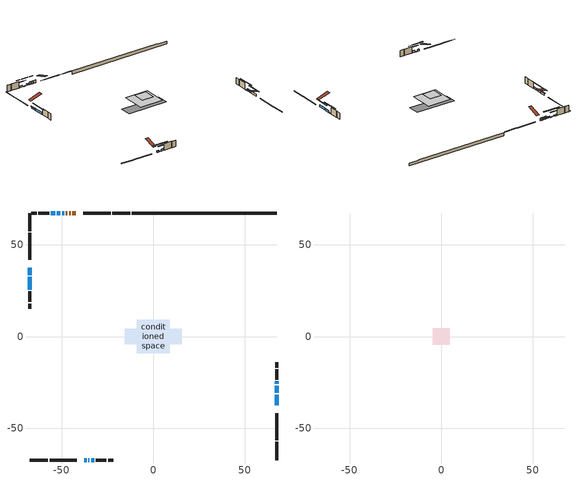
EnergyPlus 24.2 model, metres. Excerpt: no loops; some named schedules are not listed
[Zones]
conditioned space
 floor adiabatic (AdiabaticFloorConstruction): -9.03,-9.03 -9.03,9.03 9.03,9.03 9.03,-9.03 z3.36
 floor foundation (Slab1 construction): -15.5,-4.26 -15.5,4.26 15.5,4.26 15.5,-4.26 z-1.52
 wall outside (RimJoist1 construction): -12.53,67.44 -22.4,67.44 / -67.44,-67.44 -57.57,-67.44 / -67.44,67.44 -67.44,57.57 / 67.44,-67.44 67.44,-57.57 z0.92:1.22
 wall outside (RimJoist2 construction): -23.33,67.44 -38.15,67.44 / -56.64,-67.44 -41.82,-67.44 / -67.44,56.64 -67.44,41.82 / 67.44,-56.64 67.44,-41.82 z0.92:1.22
 wall outside (AdiabaticWallConstruction 1): -42.39,67.44 -44.11,67.44 / -45.04,67.44 -45.91,67.44 / -46.83,67.44 -47.7,67.44 z0.92:2.95
 wall outside (AdiabaticWallConstruction): 67.44,-37.58 67.44,-31.78 z0.92:2.69; 67.44,-30.85 67.44,-26.83 z0.92:2.14; -48.63,67.44 -49.78,67.44 / -37.58,-67.44 -36.43,-67.44 z0.92:1.97; -67.44,37.58 -67.44,33.43 z0.92:2.19; 67.44,-25.91 67.44,-24.57 / -50.71,67.44 -52.71,67.44 / -35.51,-67.44 -34.84,-67.44 z0.92:1.22; -53.63,67.44 -55.98,67.44 z0.92:1.99; -33.91,-67.44 -32.25,-67.44 z0.92:2.44; -67.44,32.5 -67.44,25.56 z0.92:2.51
 wall outside (Wall1 construction): -56.91,67.44 -62.69,67.44 / -31.32,-67.44 -25.54,-67.44 / -67.44,24.64 -67.44,18.86 / 67.44,-23.65 67.44,-17.87 z0.92:5.8
 wall outside (Wall2 construction): -63.61,67.44 -66.51,67.44 / -24.61,-67.44 -21.72,-67.44 / -67.44,17.93 -67.44,15.03 / 67.44,-16.94 67.44,-14.04 z0.92:5.8
 wall foundation (FoundationWall1 construction): -11.61,67.44,-1.52 -11.61,67.44,0.92 59.54,67.44,0.92 59.54,67.44,0.54 67.44,67.44,0.54 67.44,67.44,-1.52
 window (WindowConstruction): 67.44,-37.58 67.44,-31.78 z0.92:2.69
 window (WindowConstruction 4): 67.44,-30.85 67.44,-26.83 z0.92:2.14
 window (WindowConstruction 5): -48.63,67.44 -49.78,67.44 z0.92:1.97
 window (WindowConstruction 6): -37.58,-67.44 -36.43,-67.44 z0.92:1.97
 window (WindowConstruction 7): -67.44,37.58 -67.44,33.43 z0.92:2.18
 window (WindowConstruction 8): 67.44,-25.9 67.44,-24.57 z0.92:1.22
 window (WindowConstruction 9): -50.71,67.44 -52.7,67.44 z0.92:1.22
 window (WindowConstruction 10): -35.5,-67.44 -34.84,-67.44 z0.92:1.22
 window (WindowConstruction 1): -53.63,67.44 -55.98,67.44 z0.92:1.99
 window (WindowConstruction 2): -33.91,-67.44 -32.25,-67.44 z0.92:2.44
 window (WindowConstruction 3): -67.44,32.5 -67.44,25.56 z0.92:2.5
 door (Door): -42.39,67.44 -44.11,67.44 z0.92:2.95
 door (Door 1): -45.04,67.44 -45.91,67.44 z0.92:2.95
 door (Door 2): -46.83,67.44 -47.7,67.44 z0.92:2.95
 ceiling adiabatic (AdiabaticFloorConstruction): 9.03,-9.03 9.03,9.03 -9.03,9.03 -9.03,-9.03 z3.36
attic - vented
 floor to conditioned space (Floor1 construction Reversed): -4.64,-4.64 -4.64,4.64 4.64,4.64 4.64,-4.64 z5.8
 roof outside (Roof1 construction): -41.46,67.44,5.8 -41.46,58.4,8.81 -39.08,58.4,8.81 -39.08,67.44,5.8; -38.51,-67.44,5.8 -38.51,-58.4,8.81 -40.89,-58.4,8.81 -40.89,-67.44,5.8; -67.44,38.51,5.8 -58.4,38.51,8.81 -58.4,40.89,8.81 -67.44,40.89,5.8; 67.44,-38.51,5.8 58.4,-38.51,8.81 58.4,-40.89,8.81 67.44,-40.89,5.8
shading: 67.44,-28.83 67.44,-40.52 67.85,-40.52 67.85,-28.83 z5.63; 67.44,-26.63 67.44,-31.05 67.85,-31.05 67.85,-26.63 z2.34; -49.98,67.44 -48.43,67.44 -48.43,67.85 -49.98,67.85 z2.17; -36.23,-67.44 -37.78,-67.44 -37.78,-67.85 -36.23,-67.85 z2.17; -67.44,33.23 -67.44,37.78 -67.85,37.78 -67.85,33.23 z2.39; 67.44,-18.88 67.44,-31.6 67.85,-31.6 67.85,-18.88 z6.91; -58.39,67.44 -45.02,67.44 -45.02,67.85 -58.39,67.85 z6.91; -29.15,-67.44 -41.19,-67.44 -41.19,-67.85 -29.15,-67.85 z6.91; -58.92,67.44 -50.69,67.44 -50.69,67.85 -58.92,67.85 z4.93; -29.31,-67.44 -36.85,-67.44 -36.85,-67.85 -29.31,-67.85 z5.38; -67.44,22.62 -67.44,35.44 -67.85,35.44 -67.85,22.62 z5.45
[Building]
Building 1: Terrain=Suburbs
[Site:Location]
Toronto City Centre_ON: Latitude {deg}=43.63; Longitude {deg}=-79.39; Time Zone {hr}=-5; Elevation {m}=77; Keep Site Location Information=Yes
[Site:GroundTemperature:Shallow]
5.01852, 3.26908, 3.12898, 3.95918, 7.29196, 10.6092, 13.4851, 15.3069, 15.4617, 13.9799, 11.1774, 7.9619
[Site:WaterMainsTemperature]
Calculation Method=Schedule; Temperature Schedule=mains temperature schedule
[Material] Roughness=Rough; Thermal Absorptance=0.9
Name | Thickness {m} | Conductivity {W/m-K} | Density {kg/m3} | Specific Heat {J/kg-K} | Solar Absorptance | Visible Absorptance
asphalt or fiberglass shingles | 0.00635 | 0.162714 | 1121.4 | 1465.45 | 0.84 | 0.84
ceiling stud and cavity | 0.1397 | 0.117189 | 65.682 | 1177.47 | 0.7 | 0.7
concrete 4.0 in. | 0.1016 | 1.803125 | 2242.8 | 837.4 | 0.7 | 0.7
concrete 8.0 in. | 0.2032 | 1.803125 | 2242.8 | 837.4 | 0.7 | 0.7
door material | 0.04445 | 0.188738 | 512.64 | 1214.23 | 0.7 | 0.7
door material 1 | 0.04445 | 0.327969 | 512.64 | 1214.23 | 0.7 | 0.7
door material 2 | 0.04445 | 0.20624 | 512.64 | 1214.23 | 0.7 | 0.7
exterior vertical ins | 0.0219761 | 0.029427 | 32.04 | 1214.23 | 0.7 | 0.7
floor covering | 0.0127 | 0.0433444 | 54.468 | 1339.84 | 0.6 | 0.6
floor rigid ins; wall rigid ins | 0.512978 | 0.029427 | 32.04 | 1214.23 | 0.7 | 0.7
floor stud and cavity | 0.1397 | 1.75129 | 37.0049 | 1207.88 | 0.7 | 0.7
furniture material conditioned space 1 | 0.1524 | 0.115458 | 640.8 | 1214.23 | 0.6 | 0.6
gypsum board | 0.0127 | 0.160291 | 801 | 837.4 | 0.6 | 0.6
gypsum board 1 | 0.0127 | 0.160291 | 801 | 837.4 | 0.7 | 0.7
osb sheathing 0.5 in. | 0.0127 | 0.115458 | 512.64 | 1214.23 | 0.7 | 0.7
osb sheathing 0.75 in. | 0.01905 | 0.115458 | 512.64 | 1214.23 | 0.7 | 0.7
osb sheathing 2.0 in. | 0.0508 | 0.115458 | 512.64 | 1214.23 | 0.7 | 0.7
rim joist stud and cavity | 0.0508 | 0.0451784 | 125.044 | 1163.47 | 0.6 | 0.6
rim joist stud and cavity 1 | 0.0508 | 0.0484402 | 125.044 | 1163.47 | 0.6 | 0.6
slab rigid ins | 0.00388672 | 0.029427 | 32.04 | 1214.23 | 0.7 | 0.7
wall stud and cavity | 0.1397 | 0.0846727 | 139.0536 | 1170.24 | 0.7 | 0.7
wall stud and cavity 1 | 0.1397 | 0.085864 | 139.0536 | 1170.24 | 0.7 | 0.7
wall stud and cavity 2 | 0.0889 | 0.380278 | 52.3479 | 1209.89 | 0.7 | 0.7
wall stud and cavity 3 | 0.0889 | 0.391764 | 83.0341 | 1211.67 | 0.7 | 0.7
wood siding | 0.0254 | 0.102417 | 544.68 | 1172.36 | 0.4 | 0.4
wood siding 1; wood siding 2; wood siding 3 | 0.0254 | 0.102417 | 544.68 | 1172.36 | 0.7 | 0.7
[WindowMaterial:SimpleGlazingSystem]
Name | U-Factor {W/m2-K} | Solar Heat Gain Coefficient
WindowMaterial | 3.296079 | 0.7
WindowMaterial 1 | 3.30232 | 0.66
WindowMaterial 2 | 3.29835 | 0.69
WindowMaterial 3 | 3.30119 | 0.67
WindowMaterial 4 | 3.30005 | 0.67
WindowMaterial 5 | 2.909975 | 0.43
WindowMaterial 6 | 3.26144 | 0.43
WindowMaterial 7 | 5.984612 | 0.53
[Construction]
AdiabaticFloorConstruction: floor stud and cavity, floor rigid ins, osb sheathing 0.75 in., floor covering
AdiabaticWallConstruction: wood siding 2, wall rigid ins, wall stud and cavity 2, gypsum board
AdiabaticWallConstruction 1: wood siding 3, wall rigid ins, wall stud and cavity 2, gypsum board
Door: door material
Door 1: door material 1
Door 2: door material 2
Floor1 construction Reversed: gypsum board, ceiling stud and cavity
FoundationWall1 construction: concrete 8.0 in., gypsum board 1
furniture construction conditioned space 1: furniture material conditioned space 1
PartitionWallConstruction: gypsum board, wall stud and cavity 3, gypsum board
RimJoist1 construction: wood siding 1, osb sheathing 2.0 in., rim joist stud and cavity
RimJoist2 construction: wood siding 1, osb sheathing 2.0 in., rim joist stud and cavity 1
Roof1 construction: asphalt or fiberglass shingles
Slab1 construction: slab rigid ins, concrete 4.0 in.
Wall1 construction: wood siding, osb sheathing 0.5 in., wall stud and cavity, gypsum board
Wall2 construction: wood siding, osb sheathing 0.5 in., wall stud and cavity 1, gypsum board
WindowConstruction: WindowMaterial
WindowConstruction 1; WindowConstruction 5; WindowConstruction 6: WindowMaterial 1
WindowConstruction 10: WindowMaterial 7
WindowConstruction 2; WindowConstruction 3: WindowMaterial 2
WindowConstruction 4: WindowMaterial 3
WindowConstruction 7: WindowMaterial 4
WindowConstruction 8: WindowMaterial 5
WindowConstruction 9: WindowMaterial 6
[Zone] Multiplier=1; Part of Total Floor Area=Yes
Name | Volume {m3}
attic - vented | 42.0849
conditioned space | 1476
[Space]
Name | Zone | Volume {m3}
attic - vented 1 | attic - vented | 42.0849
conditioned space 1 | conditioned space | 1476
[ZoneInfiltration:EffectiveLeakageArea]
infil attic - vented 1: Zone or Space=attic - vented 1; Schedule=Always On Discrete; Effective Air Leakage Area {cm2}=3624; Stack Coefficient=0.000209454; Wind Coefficient=9.77832e-06
[ZoneMixing]
whole house fan mix: Zone or Space=attic - vented; Schedule=Always On Continuous; Design Flow Rate Calculation Method=Flow/Zone; Design Flow Rate {m3/s}=0; Source Zone or Space=conditioned space
[SurfaceProperty:ExposedFoundationPerimeter]
Slab1: Exposed Perimeter Calculation Method=TotalExposedPerimeter; Total Exposed Perimeter {m}=79.046
[InternalMass] Zone or ZoneList=conditioned space; Space or SpaceList=conditioned space 1
Name | Construction | Surface Area {m2}
furniture mass conditioned space 1 | furniture construction conditioned space 1 | 236.164
partition wall mass | PartitionWallConstruction | 590.41
[Lights]
interior lighting: Zone or ZoneList or Space or SpaceList=conditioned space 1; Schedule=interior lighting schedule; Design Level Calculation Method=LightingLevel; Lighting Level {W}=343.2; Return Air Fraction=0; Fraction Radiant=0.6; Fraction Visible=0.2; Fraction Replaceable=1
[People]
occupants: Zone or ZoneList or Space or SpaceList=conditioned space 1; Number of People Schedule=occupants schedule; Number of People Calculation Method=People; Number of People=3; Fraction Radiant=0.314171; Sensible Heat Fraction=0.56303; Activity Level Schedule=occupants activity schedule; Carbon Dioxide Generation Rate {m3/s-W}=0; Enable ASHRAE 55 Comfort Warnings=No; Mean Radiant Temperature Calculation Type=EnclosureAveraged
[ElectricEquipment] Zone or ZoneList or Space or SpaceList=conditioned space 1; Design Level Calculation Method=EquipmentLevel
Name | Schedule | Design Level {W} | Fraction Latent | Fraction Radiant | Fraction Lost
clothes dryer | clothes dryer schedule | 140.772 | 0.015 | 0.081 | 0.85
clothes washer | clothes washer schedule | 32.1985 | 0.03 | 0.162 | 0.7
cooking range | cooking range schedule | 215.147 | 0.08 | 0.432 | 0.2
dishwasher | dishwasher schedule | 66.8632 | 0.3 | 0.18 | 0.4
fridge | fridge schedule | 72.9452 | 0 | 0.6 | 0
mech vent house fan | mech vent house fan schedule | 25 | 0 | 0 | 1
mech vent house fan cfis | mech vent house fan cfis schedule | 0 | 0 | 0 | 0
misc plug loads | misc plug loads schedule | 494.7 | 0.045 | 0.513 | 0.1
whole house fan | Always On Discrete | 0 | 0 | 0 | 1
[OtherEquipment] Zone or ZoneList or Space or SpaceList=conditioned space 1; Design Level Calculation Method=EquipmentLevel
Name | Fuel Type | Schedule | Design Level {W} | Fraction Latent | Fraction Radiant | Fraction Lost
clothes dryer 1 | Electricity | clothes dryer schedule | 0 | 0.015 | 0.081 | 0.85
cooking range 1 | Electricity | cooking range schedule | 0 | 0.08 | 0.432 | 0.2
general water use latent | None | general water use schedule | 62.594 | 1 | 0 | 0
general water use sensible | None | general water use schedule | -61.6891 | 0 | 0.6 | 0
mech vent house fan latent load | None | Always On Discrete | 0 | 1 | 0 | 0
mech vent house fan sensible load | None | Always On Discrete | 0 | 0 | 0 | 0
water heater energy adjustment1 | NaturalGas | Always On Discrete | 0.01 | 0 | 0 | 1
[ZoneInfiltration:DesignFlowRate] Zone or ZoneList or Space or SpaceList=conditioned space 1; Schedule=Always On Discrete; Design Flow Rate Calculation Method=Flow/Zone; Design Flow Rate {m3/s}=0
infil flow; natural vent flow; whole house fan flow
[AvailabilityManager:Scheduled]
central ac and furnace airloop Availability Manager: Schedule=Always On Discrete
[Foundation:Kiva]
Foundation Kiva 1: Initial Indoor Air Temperature {C}=21; Wall Height Above Grade {m}=0.919978; Wall Depth Below Slab {m}=0.2032; Custom Block Material Name 1=exterior vertical ins; Custom Block Depth 1 {m}=2.43998; Custom Block X Position 1 {m}=0.2159; Custom Block Z Position 1 {m}=0
[Foundation:Kiva:Settings]
Soil Conductivity {W/m-K}=0.849921; Soil Density {kg/m3}=1842.3; Soil Specific Heat {J/kg-K}=418.7; Ground Solar Absorptivity=0.9; Ground Thermal Absorptivity=0.9; Ground Surface Roughness {m}=0.03; Far-Field Width {m}=40; Deep-Ground Boundary Condition=ZeroFlux; Deep-Ground Depth {m}=40; Minimum Cell Dimension {m}=0.2; Maximum Cell Growth Coefficient=3; Simulation Timestep=Timestep
[Exterior:Lights]
exterior lighting: Schedule=exterior lighting schedule; Design Level {W}=75.6
[EnergyManagementSystem:GlobalVariable]
central_ac_and_furnace_airloop_Fan_RTF
infil_program_Qfan
infil_program_Qinf
natural_vent_program_Qnv
natural_vent_program_Qwhf
[EnergyManagementSystem:Sensor]
Name | Output:Variable or Output:Meter Index Key | Output:Variable or Output:Meter
airflow_gain | infil flow | Infiltration Sensible Heat Gain Energy
airflow_gain_1 | natural vent flow | Infiltration Sensible Heat Gain Energy
airflow_gain_2 | whole house fan flow | Infiltration Sensible Heat Gain Energy
airflow_loss | infil flow | Infiltration Sensible Heat Loss Energy
airflow_loss_1 | natural vent flow | Infiltration Sensible Heat Loss Energy
airflow_loss_2 | whole house fan flow | Infiltration Sensible Heat Loss Energy
clg_load_cond |  | Cooling:EnergyTransfer:Zone:CONDITIONED SPACE
clg_sp_s; clg_sp_s_1 | cooling setpoint | Schedule Value
clothes_dryer_exhaust_0_sch_s | clothes dryer exhaust 0 schedule | Schedule Value
cool_season | cooling season schedule | Schedule Value
htg_load_cond |  | Heating:EnergyTransfer:Zone:CONDITIONED SPACE
htg_sp_s; htg_sp_s_1 | heating setpoint | Schedule Value
ig_ee_conv | clothes dryer | Electric Equipment Convective Heating Energy
ig_ee_conv_2 | cooking range | Electric Equipment Convective Heating Energy
ig_ee_conv_4 | fridge | Electric Equipment Convective Heating Energy
ig_ee_conv_5 | misc plug loads | Electric Equipment Convective Heating Energy
ig_ee_conv_6 | whole house fan | Electric Equipment Convective Heating Energy
ig_ee_rad | clothes dryer | Electric Equipment Radiant Heating Energy
ig_ee_rad_2 | cooking range | Electric Equipment Radiant Heating Energy
ig_ee_rad_4 | fridge | Electric Equipment Radiant Heating Energy
ig_ee_rad_5 | misc plug loads | Electric Equipment Radiant Heating Energy
ig_ee_rad_6 | whole house fan | Electric Equipment Radiant Heating Energy
ig_lgt_conv | interior lighting | Lights Convective Heating Energy
ig_lgt_rad | interior lighting | Lights Radiant Heating Energy
ig_lgt_vis | interior lighting | Lights Visible Radiation Heating Energy
ig_oe_conv | clothes dryer 1 | Other Equipment Convective Heating Energy
ig_oe_conv_1 | cooking range 1 | Other Equipment Convective Heating Energy
ig_oe_conv_2 | general water use latent | Other Equipment Convective Heating Energy
ig_oe_conv_3 | general water use sensible | Other Equipment Convective Heating Energy
ig_oe_conv_4 | water heater energy adjustment1 | Other Equipment Convective Heating Energy
ig_oe_rad | clothes dryer 1 | Other Equipment Radiant Heating Energy
ig_oe_rad_1 | cooking range 1 | Other Equipment Radiant Heating Energy
ig_oe_rad_2 | general water use latent | Other Equipment Radiant Heating Energy
ig_oe_rad_3 | general water use sensible | Other Equipment Radiant Heating Energy
ig_oe_rad_4 | water heater energy adjustment1 | Other Equipment Radiant Heating Energy
ig_ppl_conv | occupants | People Convective Heating Energy
ig_ppl_rad | occupants | People Radiant Heating Energy
im_conv | furniture mass conditioned space 1 | Surface Inside Face Convection Heat Gain Energy
im_conv_1 | partition wall mass | Surface Inside Face Convection Heat Gain Energy
im_ig | furniture mass conditioned space 1 | Surface Inside Face Internal Gains Radiation Heat Gain Energy
im_ig_1 | partition wall mass | Surface Inside Face Internal Gains Radiation Heat Gain Energy
im_lgt | furniture mass conditioned space 1 | Surface Inside Face Lights Radiation Heat Gain Energy
im_lgt_1 | partition wall mass | Surface Inside Face Lights Radiation Heat Gain Energy
im_sol | furniture mass conditioned space 1 | Surface Inside Face Solar Radiation Heat Gain Energy
im_sol_1 | partition wall mass | Surface Inside Face Solar Radiation Heat Gain Energy
im_surf | furniture mass conditioned space 1 | Surface Inside Face Net Surface Thermal Radiation Heat Gain Energy
im_surf_1 | partition wall mass | Surface Inside Face Net Surface Thermal Radiation Heat Gain Energy
mv_conv | mech vent house fan | Electric Equipment Convective Heating Energy
mv_conv_1 | mech vent house fan cfis | Electric Equipment Convective Heating Energy
mv_conv_2 | mech vent house fan latent load | Other Equipment Convective Heating Energy
mv_conv_3 | mech vent house fan sensible load | Other Equipment Convective Heating Energy
mv_rad | mech vent house fan | Electric Equipment Radiant Heating Energy
mv_rad_1 | mech vent house fan cfis | Electric Equipment Radiant Heating Energy
mv_rad_2 | mech vent house fan latent load | Other Equipment Radiant Heating Energy
mv_rad_3 | mech vent house fan sensible load | Other Equipment Radiant Heating Energy
natural_vent_s | natural vent schedule | Schedule Value
out_pb_s |  | Site Outdoor Air Barometric Pressure
out_wt_s |  | Site Outdoor Air Humidity Ratio
site_vw_s |  | Site Wind Speed
ss_back_out | Window1 | Surface Window Shortwave from Zone Back Out Window Heat Transfer Rate
ss_back_out_1 | Window11 | Surface Window Shortwave from Zone Back Out Window Heat Transfer Rate
ss_back_out_10 | Window7 | Surface Window Shortwave from Zone Back Out Window Heat Transfer Rate
ss_back_out_2 | Window14 | Surface Window Shortwave from Zone Back Out Window Heat Transfer Rate
ss_back_out_3 | Window15 | Surface Window Shortwave from Zone Back Out Window Heat Transfer Rate
ss_back_out_4 | Window16 | Surface Window Shortwave from Zone Back Out Window Heat Transfer Rate
ss_back_out_5 | Window19 | Surface Window Shortwave from Zone Back Out Window Heat Transfer Rate
ss_back_out_6 | Window23 | Surface Window Shortwave from Zone Back Out Window Heat Transfer Rate
ss_back_out_7 | Window29 | Surface Window Shortwave from Zone Back Out Window Heat Transfer Rate
ss_back_out_8 | Window4 | Surface Window Shortwave from Zone Back Out Window Heat Transfer Rate
ss_back_out_9 | Window6 | Surface Window Shortwave from Zone Back Out Window Heat Transfer Rate
ss_conv | Door1 | Surface Inside Face Convection Heat Gain Energy
ss_conv_1 | Door3 | Surface Inside Face Convection Heat Gain Energy
ss_conv_10 | Window29 | Surface Inside Face Convection Heat Gain Energy
ss_conv_11 | Window4 | Surface Inside Face Convection Heat Gain Energy
ss_conv_12 | Window6 | Surface Inside Face Convection Heat Gain Energy
ss_conv_13 | Window7 | Surface Inside Face Convection Heat Gain Energy
ss_conv_2 | Door4 | Surface Inside Face Convection Heat Gain Energy
ss_conv_3 | Window1 | Surface Inside Face Convection Heat Gain Energy
ss_conv_4 | Window11 | Surface Inside Face Convection Heat Gain Energy
ss_conv_5 | Window14 | Surface Inside Face Convection Heat Gain Energy
ss_conv_6 | Window15 | Surface Inside Face Convection Heat Gain Energy
ss_conv_7 | Window16 | Surface Inside Face Convection Heat Gain Energy
ss_conv_8 | Window19 | Surface Inside Face Convection Heat Gain Energy
ss_conv_9 | Window23 | Surface Inside Face Convection Heat Gain Energy
ss_ig | Door1 | Surface Inside Face Internal Gains Radiation Heat Gain Energy
ss_ig_1 | Door3 | Surface Inside Face Internal Gains Radiation Heat Gain Energy
ss_ig_10 | Window29 | Surface Inside Face Internal Gains Radiation Heat Gain Energy
ss_ig_11 | Window4 | Surface Inside Face Internal Gains Radiation Heat Gain Energy
ss_ig_12 | Window6 | Surface Inside Face Internal Gains Radiation Heat Gain Energy
ss_ig_13 | Window7 | Surface Inside Face Internal Gains Radiation Heat Gain Energy
ss_ig_2 | Door4 | Surface Inside Face Internal Gains Radiation Heat Gain Energy
ss_ig_3 | Window1 | Surface Inside Face Internal Gains Radiation Heat Gain Energy
ss_ig_4 | Window11 | Surface Inside Face Internal Gains Radiation Heat Gain Energy
ss_ig_5 | Window14 | Surface Inside Face Internal Gains Radiation Heat Gain Energy
ss_ig_6 | Window15 | Surface Inside Face Internal Gains Radiation Heat Gain Energy
ss_ig_7 | Window16 | Surface Inside Face Internal Gains Radiation Heat Gain Energy
ss_ig_8 | Window19 | Surface Inside Face Internal Gains Radiation Heat Gain Energy
ss_ig_9 | Window23 | Surface Inside Face Internal Gains Radiation Heat Gain Energy
ss_lgt | Door1 | Surface Inside Face Lights Radiation Heat Gain Energy
ss_lgt_1 | Door3 | Surface Inside Face Lights Radiation Heat Gain Energy
ss_lgt_2 | Door4 | Surface Inside Face Lights Radiation Heat Gain Energy
ss_sol | Door1 | Surface Inside Face Solar Radiation Heat Gain Energy
ss_sol_1 | Door3 | Surface Inside Face Solar Radiation Heat Gain Energy
ss_sol_2 | Door4 | Surface Inside Face Solar Radiation Heat Gain Energy
ss_surf | Door1 | Surface Inside Face Net Surface Thermal Radiation Heat Gain Energy
ss_surf_1 | Door3 | Surface Inside Face Net Surface Thermal Radiation Heat Gain Energy
ss_surf_10 | Window29 | Surface Inside Face Net Surface Thermal Radiation Heat Gain Energy
ss_surf_11 | Window4 | Surface Inside Face Net Surface Thermal Radiation Heat Gain Energy
ss_surf_12 | Window6 | Surface Inside Face Net Surface Thermal Radiation Heat Gain Energy
ss_surf_13 | Window7 | Surface Inside Face Net Surface Thermal Radiation Heat Gain Energy
ss_surf_2 | Door4 | Surface Inside Face Net Surface Thermal Radiation Heat Gain Energy
ss_surf_3 | Window1 | Surface Inside Face Net Surface Thermal Radiation Heat Gain Energy
ss_surf_4 | Window11 | Surface Inside Face Net Surface Thermal Radiation Heat Gain Energy
ss_surf_5 | Window14 | Surface Inside Face Net Surface Thermal Radiation Heat Gain Energy
ss_surf_6 | Window15 | Surface Inside Face Net Surface Thermal Radiation Heat Gain Energy
ss_surf_7 | Window16 | Surface Inside Face Net Surface Thermal Radiation Heat Gain Energy
ss_surf_8 | Window19 | Surface Inside Face Net Surface Thermal Radiation Heat Gain Energy
ss_surf_9 | Window23 | Surface Inside Face Net Surface Thermal Radiation Heat Gain Energy
ss_trans_in | Window1 | Surface Window Transmitted Solar Radiation Rate
ss_trans_in_1 | Window11 | Surface Window Transmitted Solar Radiation Rate
ss_trans_in_10 | Window7 | Surface Window Transmitted Solar Radiation Rate
ss_trans_in_2 | Window14 | Surface Window Transmitted Solar Radiation Rate
ss_trans_in_3 | Window15 | Surface Window Transmitted Solar Radiation Rate
ss_trans_in_4 | Window16 | Surface Window Transmitted Solar Radiation Rate
ss_trans_in_5 | Window19 | Surface Window Transmitted Solar Radiation Rate
ss_trans_in_6 | Window23 | Surface Window Transmitted Solar Radiation Rate
ss_trans_in_7 | Window29 | Surface Window Transmitted Solar Radiation Rate
ss_trans_in_8 | Window4 | Surface Window Transmitted Solar Radiation Rate
ss_trans_in_9 | Window6 | Surface Window Transmitted Solar Radiation Rate
ss_trans_out | Window1 | Surface Inside Face Initial Transmitted Diffuse Transmitted Out Window Solar Radiation Rate
ss_trans_out_1 | Window11 | Surface Inside Face Initial Transmitted Diffuse Transmitted Out Window Solar Radiation Rate
ss_trans_out_10 | Window7 | Surface Inside Face Initial Transmitted Diffuse Transmitted Out Window Solar Radiation Rate
ss_trans_out_2 | Window14 | Surface Inside Face Initial Transmitted Diffuse Transmitted Out Window Solar Radiation Rate
ss_trans_out_3 | Window15 | Surface Inside Face Initial Transmitted Diffuse Transmitted Out Window Solar Radiation Rate
ss_trans_out_4 | Window16 | Surface Inside Face Initial Transmitted Diffuse Transmitted Out Window Solar Radiation Rate
ss_trans_out_5 | Window19 | Surface Inside Face Initial Transmitted Diffuse Transmitted Out Window Solar Radiation Rate
ss_trans_out_6 | Window23 | Surface Inside Face Initial Transmitted Diffuse Transmitted Out Window Solar Radiation Rate
ss_trans_out_7 | Window29 | Surface Inside Face Initial Transmitted Diffuse Transmitted Out Window Solar Radiation Rate
ss_trans_out_8 | Window4 | Surface Inside Face Initial Transmitted Diffuse Transmitted Out Window Solar Radiation Rate
ss_trans_out_9 | Window6 | Surface Inside Face Initial Transmitted Diffuse Transmitted Out Window Solar Radiation Rate
s_conv | Floor1 | Surface Inside Face Convection Heat Gain Energy
s_conv_1 | FoundationWall1 | Surface Inside Face Convection Heat Gain Energy
s_conv_10 | RimJoist2:270 | Surface Inside Face Convection Heat Gain Energy
s_conv_11 | RimJoist2:90 | Surface Inside Face Convection Heat Gain Energy
s_conv_12 | Slab1 | Surface Inside Face Convection Heat Gain Energy
s_conv_13 | Wall1:0 | Surface Inside Face Convection Heat Gain Energy
s_conv_14 | Wall1:180 | Surface Inside Face Convection Heat Gain Energy
s_conv_15 | Wall1:270 | Surface Inside Face Convection Heat Gain Energy
s_conv_16 | Wall1:90 | Surface Inside Face Convection Heat Gain Energy
s_conv_17 | Wall2:0 | Surface Inside Face Convection Heat Gain Energy
s_conv_18 | Wall2:180 | Surface Inside Face Convection Heat Gain Energy
s_conv_19 | Wall2:270 | Surface Inside Face Convection Heat Gain Energy
s_conv_2 | inferred conditioned ceiling | Surface Inside Face Convection Heat Gain Energy
s_conv_20 | Wall2:90 | Surface Inside Face Convection Heat Gain Energy
s_conv_3 | inferred conditioned floor | Surface Inside Face Convection Heat Gain Energy
s_conv_4 | RimJoist1:0 | Surface Inside Face Convection Heat Gain Energy
s_conv_5 | RimJoist1:180 | Surface Inside Face Convection Heat Gain Energy
s_conv_6 | RimJoist1:270 | Surface Inside Face Convection Heat Gain Energy
